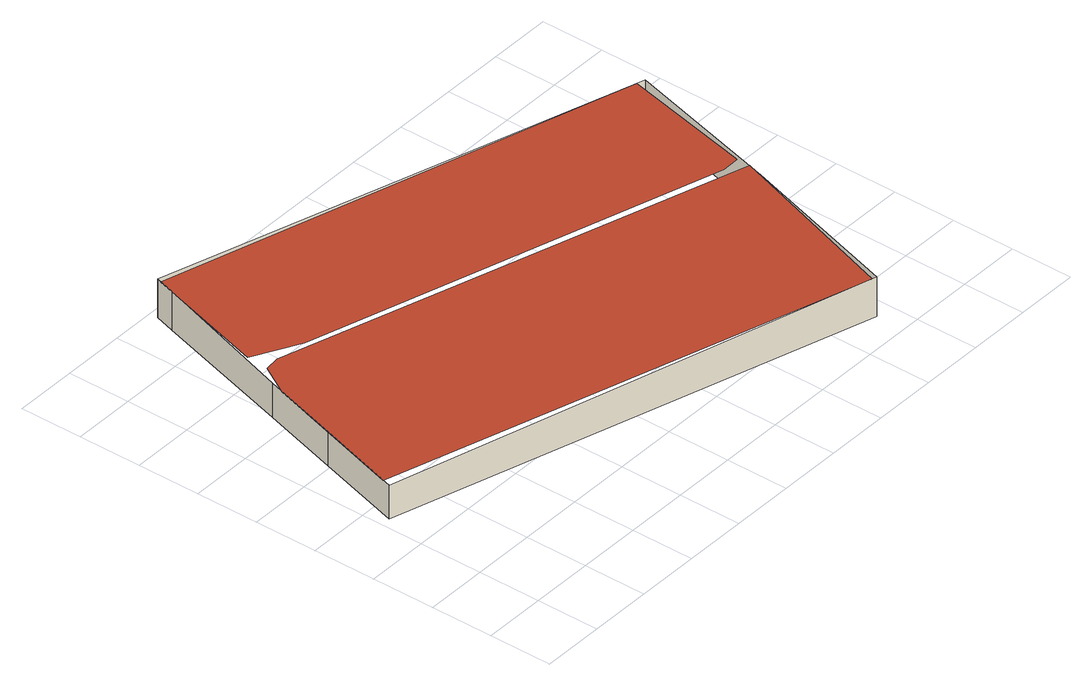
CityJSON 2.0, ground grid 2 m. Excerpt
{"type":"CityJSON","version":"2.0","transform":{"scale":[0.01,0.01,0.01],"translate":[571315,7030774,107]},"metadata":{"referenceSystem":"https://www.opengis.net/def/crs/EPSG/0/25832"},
"CityObjects":{
"building1":{"type":"Building","geometry":[{"type":"MultiSurface","lod":"2","boundaries":[[[0,1,2,3,4,5]],[[6,7,8,9,10,11]],[[12,13,14,15]],[[16,17,13,12]],[[18,19,17,16]],[[20,21,19,18]],[[22,23,21,20]],[[24,25,23,22]],[[26,27,25,24]],[[15,14,27,26]]],"semantics":{"surfaces":[{"type":"RoofSurface"},{"type":"WallSurface"}],"values":[0,0,1,1,1,1,1,1,1,1]}}]}
},
"vertices":[
[279,1116,128],[231,1110,127],[175,1014,127],[42,562,125],[1529,95,146],[1713,662,148],[336,1559,142],[221,1170,142],[367,1092,141],[1672,716,132],[1729,718,132],[1824,1137,131],[340,1573,14],[340,1573,142],[321,1510,142],[321,1510,14],[1850,1129,14],[1850,1129,131],[1698,612,14],[1698,612,148],[1544,91,14],[1544,91,146],[34,535,14],[34,535,125],[115,809,14],[115,809,127],[188,1057,14],[188,1057,127]
]}
